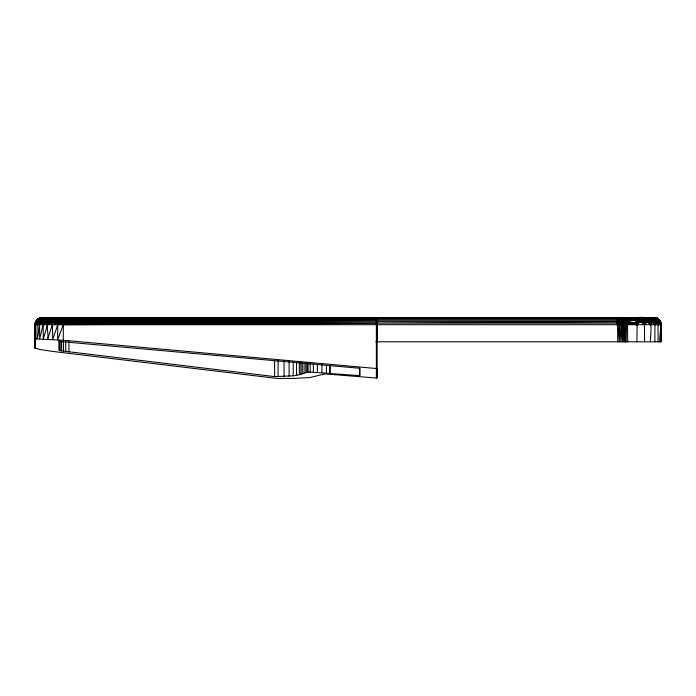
<?xml version="1.0" encoding="UTF-8"?>
<svg xmlns="http://www.w3.org/2000/svg" width="696" height="696" viewBox="0 0 696 696"><rect width="100%" height="100%" fill="white"/><g stroke="black" fill="none" stroke-linecap="round" stroke-linejoin="round"><path stroke-width="1.04" d="M59.029 340.866L59.029 350.14L61.57 350.888L274.642 376.606L293.216 375.831L299.332 374.744L307.066 372.273L310.216 372.108L359.754 375.649L359.762 368.288L59.029 341.405M376.858 377.928L376.867 368.567L63.31 340.248L35.348 338.926L34.8 339.161L34.8 347.983L39.811 349.488L52.043 351.332L276.982 378.424L293.416 378.424L309.781 377.554L324.962 373.9L376.371 378.032L376.858 377.928L376.867 317.715M377.058 341.806L376.901 317.576L376.945 324.701M626.008 341.806L626.008 324.701C626.33 320.369 621.719 318.82 618.422 317.576L619.753 323.118L616.656 324.701L616.665 317.576L616.003 317.646M636.883 341.806L637.205 321.256L636.414 319.821L634.717 318.464L629.984 317.576L619.249 317.576L623.39 319.072L625.347 321.63L625.556 341.806L626.008 324.701M644.574 341.806L644.444 323.118L642.399 318.829L641.399 317.933L637.649 317.576L635.631 318.603L622.241 317.724L626.191 320.238L627.531 323.118L627.705 341.806M650.438 341.806C650.569 327.451 654.91 315.471 637.649 317.576L640.755 319.621L644.592 324.701L648.542 320.612L648.324 320.021C642.269 316.054 651.613 318.35 653.396 320.238L654.901 324.701L654.893 341.806M658.085 341.806L658.094 324.701C658.207 320.891 654.762 317.707 651.047 317.576C655.345 317.332 661.243 319.751 661.2 324.701L661.2 341.806L375.779 341.806M660.121 341.806C658.233 335.072 665.724 318.881 654.075 317.576L41.925 317.576C38.115 317.533 34.757 320.891 34.8 324.701L34.8 347.983L34.8 324.701L36.357 320.256L376.867 319.734L37.488 319.125L36.044 321.604L37.14 323.118L36.975 338.795C40.09 332.601 36.514 321.248 44.213 317.75C48.929 316.941 52.087 322.187 57.124 321.604L63.31 320.256L376.867 320.847L35.505 321.604L35.348 338.926M660.93 341.806C659.712 334.95 665.68 318.603 654.075 317.576L657.494 318.464L659.634 320.238L661.026 323.118L659.503 320.108L657.041 318.22L656.006 318.22L658.59 320.238L660.121 324.701L656.807 320.038L653.039 317.576L657.494 318.464L660.504 321.63M643.469 317.576C647.376 317.733 649.246 321.517 650.447 324.701L650.925 322.422L649.594 320.038L648.385 318.916L643.469 317.576L648.524 318.02L651.065 319.447L654.771 323.118L655.823 322.657L652.613 318.916L647.889 317.576L652.248 318.02L658.094 324.701L655.623 319.942L654.275 318.611L651.047 317.576L654.188 318.472L656.572 320.238L658.094 324.701L653.857 317.933L657.868 320.699L658.607 322.657L658.094 324.701C653.692 320.195 646.21 310.86 654.901 324.701L653.396 320.238L650.882 318.472L647.889 317.576C652.03 317.063 654.588 321.047 654.901 324.701L652.474 322.422L650.995 319.742L647.889 317.576L650.899 318.611L652.909 321.665L650.447 324.701L650.308 323.118L647.028 321.63L644.444 323.118L641.547 319.821L637.649 317.576L642.164 317.724L650.447 324.701L650.473 322.309L647.732 318.655L643.469 317.576L648.942 320.238L650.995 319.742L654.901 324.701L656.502 321.665C655.91 319.055 653.466 318.055 651.047 317.576L656.528 319.072L659.764 322.422L658.042 319.255L653.814 317.576L657.494 318.464L656.232 317.933M35.131 345.573L35.131 330.043M658.886 322.422L657.772 319.629L656.319 318.472L653.039 317.576C657.05 317.437 661.148 320.447 660.93 324.701C660.165 320.812 657.346 317.402 653.039 317.576L656.476 318.611L657.955 323.118L658.886 322.422L657.964 320.595L660.121 324.701L658.59 320.238L656.006 318.22L658.694 320.108L660.93 324.701C661.191 320.734 657.633 317.602 653.814 317.576C657.433 317.95 660.982 320.83 660.93 324.701C660.695 320.934 657.772 317.489 653.814 317.576C657.668 317.62 661.026 320.865 661.2 324.701L34.8 324.701M34.983 323.118L376.867 322.118L63.31 321.604L52.4 324.701L47.702 339.082C49.085 332.601 44.37 322.726 50.547 317.75L63.31 317.576L63.31 340.248M620.641 317.724L618.944 317.576L621.78 318.22L622.146 320.238L624.721 323.118L623.816 341.806L623.007 323.118L624.129 320.238L623.39 319.072L619.109 317.576M637.005 317.576L40.342 317.75L39.428 318.281L44.083 317.576L47.859 321.604L51.017 323.118L52.4 324.701L52.739 339.404L57.742 324.701L63.31 323.118L376.867 323.388L63.31 324.701L57.646 339.77L57.742 324.701L57.002 323.118L57.559 319.125L58.551 317.576M43.152 324.701C43.082 312.8 56.924 320.639 63.31 318.281L376.867 318.133L63.31 317.75L57.864 318.281L53.34 317.75L52.104 319.125L51.017 323.118L47.467 324.701L43.282 338.874L43.152 324.701L38.41 320.256L37.984 319.125L38.837 318.281L376.867 318.82L63.31 319.125L57.307 320.256L48.99 317.75L46.502 320.256L45.649 323.118L43.152 324.701L39.655 338.769L39.602 324.701L41.16 323.118L43.117 319.125L46.588 317.576M616.665 317.724L617.952 317.576L625.965 323.918L636.892 324.701L637.144 322.178L635.378 320.238L632.864 318.22L629.984 317.576L639.476 318.603L640.555 318.22L646.045 319.334L649.551 322.814L648.942 320.238L645.149 317.872L642.164 317.724L647.028 321.63L646.045 319.334L644.322 317.933L648.324 320.021L650.308 323.118L648.942 320.238L650.308 323.118M639.476 318.603L640.268 321.63L644.592 324.701L645.088 322.553L644.583 319.334L641.399 317.933L647.028 321.63L645.705 319.246L642.164 317.724L645.009 319.072L647.028 321.63M653.709 321.926L652.187 319.629L653.709 321.926L653.396 320.238L650.83 318.22L647.889 317.576M627.531 323.118L636.892 324.701L637.449 322.048L635.378 320.238L622.033 319.072L618.709 317.576M650.995 319.742L650.882 318.472M624.234 317.576L625.782 317.724L623.642 317.646L625.782 317.724M35.348 324.701L37.14 323.118C37.88 318.411 43.126 316.889 46.815 317.75M637.144 322.178L642.269 321.909L643.626 319.916L644.835 320.456M658.825 319.847L660.339 322.265C654.431 315.784 655.736 316.515 660.234 322.422C651.752 312.269 660.33 320.447 660.93 324.701M660.173 322.657L658.694 320.108L656.319 318.22L658.738 320.038L659.973 323.118L658.042 319.255M658.79 319.942L659.347 320.786M36.984 320.256L37.488 319.125M653.396 320.238L654.762 319.742L657.737 322.422M376.945 318.22L616.656 318.22L616.665 317.576M640.268 321.63L636.414 318.02L638.676 319.429L640.268 321.63L636.892 324.701L637.031 322.492L635.378 320.238L376.945 320.238M616.656 319.072L616.882 317.724L618.779 318.22L617.326 319.072L376.945 319.072M625.965 323.918L624.895 341.806L624.869 324.701M660.739 324.701L660.704 322.152L659.434 320.038L657.041 318.22M636.892 324.701L638.415 321.909L638.093 319.49L629.984 317.576M616.656 323.118L619.414 320.238L621.693 323.118L622.476 341.806L623.503 324.701L624.721 323.118M650.447 324.701L652.474 322.422L651.065 319.447M658.694 320.108L660.121 324.701L658.912 321.665L656.511 318.759L654.858 317.933M616.656 324.701L617.709 323.118L617.326 319.072L616.656 318.22M623.007 323.118L621.772 324.701L620.945 341.806L619.753 323.118L617.63 321.63L376.936 321.63M621.067 320.238L622.033 319.072L621.406 318.22L618.605 317.576L619.91 318.22L621.067 320.238L621.693 323.118L623.555 321.63L623.564 320.238L622.033 319.072M409.744 317.715L410.161 317.576L408.16 317.724L409.257 317.576L408.691 317.646M656.807 320.038L655.571 319.629L657.102 321.926L656.572 320.238L658.094 324.701L656.989 321.274L654.188 318.472M483.363 317.724L623.338 317.576M54.366 317.75L51.165 317.715M36.975 324.701L39.759 323.118L36.871 320.256L40.342 317.75M615.525 317.646L615.081 317.646M625.347 321.63L638.676 319.429L643.087 320.238L644.444 323.118M652.613 318.916L653.831 320.038L654.771 323.118L653.683 320.108L651.143 318.133M623.103 317.724L623.459 317.576M408.543 317.576L410.161 317.576M363.747 317.646L364.208 317.646M53.34 317.75L54.027 317.576M648.385 318.916L650.003 319.908L651.795 322.657L650.473 322.309M58.969 317.75L280.523 317.576M407.543 317.576L408.43 317.576M630.75 317.576L631.637 317.576M39.428 318.281L41.142 317.924M279.801 317.715L280.505 317.576M405.864 317.646L406.307 317.646M654.353 322.265L653.683 320.108L650.282 317.889C657.859 320.952 642.443 314.209 655.623 319.942M363.643 317.646L363.512 317.646M623.564 317.576L623.764 317.646M48.99 317.75L49.982 317.576M40.907 317.75L41.925 317.576L39.307 318.281L39.455 319.125L43.274 323.118M408.16 317.724L409.065 317.576M407.447 317.646L407.917 317.576M49.059 317.75L50.286 317.75M613.968 317.646L614.464 317.576M617.7 317.646L618.196 317.576M620.754 317.646L621.25 317.576M628.601 317.646L629.097 317.576M635.387 317.646L635.883 317.576M430.92 317.646L431.45 317.576M46.71 317.576L45.336 317.75C48.546 320.812 52.609 322.405 57.002 323.118M431.294 317.646L431.851 317.576M630.524 317.576L629.576 317.646L630.254 317.576M617.343 317.576L616.665 317.637M621.867 317.646L622.442 317.576M629.132 317.646L629.706 317.576M635.918 317.646L636.492 317.576M431.903 317.646L432.494 317.576M42.587 317.75L44.083 317.576M432.138 317.646L432.738 317.576M615.769 317.646L616.386 317.576M616.195 317.646L616.821 317.576M622.555 317.646L623.172 317.576M629.471 317.646L630.089 317.576M636.257 317.646L636.875 317.576M432.442 317.646L433.069 317.576M432.52 317.646L433.156 317.576M625.043 319.072L632.864 318.22L617.108 318.22M47.676 317.707L50.269 317.576M55.445 317.715L59.76 317.576M616.656 321.63L376.936 323.118L636.736 323.118L635.378 320.238M34.809 341.806L35.409 341.806M475.507 317.576L480.919 317.576M418.165 317.733L415.112 317.576L416.382 317.724M428.684 317.759L426.613 317.576L428.345 317.759M628.706 317.75L626.765 317.576L628.062 317.724M633.969 317.576L635.848 317.75M410.762 317.576L412.337 317.724L411.118 317.576M458.107 317.576L459.978 317.759M639.041 317.576L640.816 317.75M408.961 317.576L409.596 317.646L408.656 317.576M408.926 317.576L409.596 317.646M395.389 317.646L395.615 317.576M341.049 317.576L341.727 317.646L340.779 317.576M395.328 317.576L395.641 317.646M402.175 317.576L402.81 317.646M388.603 317.576L389.238 317.646M334.298 317.576L334.933 317.646M334.132 317.576L334.75 317.646M301.168 317.646L300.541 317.576L301.246 317.646M402.923 317.646L401.47 317.576M388.733 317.576L389.473 317.646M341.336 317.576L341.954 317.646M334.428 317.576L335.046 317.646M300.95 317.576L301.559 317.646M333.61 317.576L334.21 317.646M301.203 317.576L301.794 317.646M402.688 317.576L403.254 317.646M389.586 317.576L390.16 317.646L389.725 317.576M389.108 317.576L389.682 317.646M342.075 317.576L342.65 317.646M334.811 317.576L335.385 317.646M332.775 317.576L333.323 317.646M301.846 317.576L302.395 317.646M302.247 317.576L302.769 317.646M408.03 317.576L408.526 317.646M403.297 317.576L403.793 317.646M400.626 317.576L401.122 317.646M390.778 317.576L391.274 317.646M343.267 317.576L343.763 317.646M335.42 317.576L335.916 317.646M636.414 318.02L643.565 322.178L644.592 324.701L642.765 321.256M627.035 321.63L636.736 323.118M653.814 317.576L656.633 318.124M340.553 317.576L339.665 317.576M637.649 317.576L640.555 318.22L643.443 320.021L645.088 322.553L643.287 318.907M653.614 317.576L656.18 318.342M655.18 318.22L655.954 318.464M656.502 318.055L659.312 319.942L660.756 322.422L659.434 320.038L661.026 323.118M657.998 319.49L659.721 321.265M617.735 323.918L619.797 324.701L619.336 341.806L617.709 323.118M646.88 318.133L648.681 318.846L649.594 320.038M642.164 317.724L646.045 319.334L646.784 318.829L646.558 318.098L647.732 318.655L650.925 322.422M650.368 317.872L650.873 318.098M650.003 319.908L648.524 318.02L652.135 319.942M655.545 317.724L656.572 318.22M637.205 321.256L638.415 321.909L635.631 318.603M650.76 319.708L646.097 317.872L650.273 319.638L652.474 322.422L650.76 319.708L648.524 318.02M617.326 319.072L619.414 320.238M654.597 319.142L656.284 322.422L654.588 319.708L652.248 318.02L654.718 319.447L656.502 321.665M654.588 319.708L652.735 318.611L654.101 319.908M652.248 318.02L654.762 319.742L656.284 322.422M653.996 318.22L656.737 320.108L657.955 323.118L656.737 320.108L653.857 317.933M658.59 320.238L653.64 317.724L656.528 319.072L658.912 321.665M655.502 318.02L656.328 318.603M659.312 319.942L656.972 318.22L659.173 319.847L660.635 322.265M644.592 324.701L643.087 320.238L640.042 317.872L643.626 319.916M47.467 324.701L42.238 320.256L40.786 317.75L42.465 317.576L43.117 319.125L47.572 323.118M660.556 322.196C659.121 319.36 651.352 313.626 659.999 321.291M648.072 320.943L644.322 317.933L649.246 321.421M657.424 318.524L660.121 321.291M658.764 319.377L659.512 320.151M636.414 319.821L638.415 321.909M655.571 319.629L657.502 322.178M659.973 323.118L657.772 319.629L660.121 324.701L659.503 322.057L658.059 319.829M652.604 319.829L654.249 322.178M651.03 319.142L652.909 321.665M656.754 319.69L658.607 322.657M654.214 319.638L655.823 322.657M653.692 321.274L654.901 324.701M650.273 319.638L651.795 322.657M641.547 319.821L642.269 321.909M659.121 321.274L659.312 321.926M643.087 320.238L643.565 322.178M660.704 322.152L661.2 324.701M35.505 321.604L35.627 323.118M619.892 317.724L619.91 318.22M376.762 377.98L376.745 317.576M617.735 324.701L617.735 341.806M376.371 317.576L376.371 378.032M359.754 368.097L359.754 375.649M330.226 364.695L330.226 373.274M329.573 364.652L329.573 373.213M326.441 365.513L326.441 372.96M321.909 363.956L321.909 372.63M317.332 364.817L317.332 372.351M313.357 363.599L313.357 372.177M310.216 363.556L310.216 372.108M308.058 362.52L308.058 372.151M307.066 362.607L307.066 372.273M305.822 362.834L305.822 372.586M304.082 363.486L304.082 373.091M302.238 362.903L302.238 373.752M300.863 362.494L300.863 374.257M299.332 361.746L299.332 374.744M296.557 362.512L296.557 375.361M293.216 361.755L293.216 375.831M289.11 361.285L289.11 376.188M284.055 360.371L284.055 376.432M278.069 360.467L278.069 376.588M274.642 360.485L274.642 376.606M68.913 341.144L68.913 351.924M65.694 340.988L65.694 351.515M63.423 341.901L63.423 351.193M61.57 341.162L61.57 350.888M60.213 341.049L60.213 350.619M59.377 340.953L59.377 350.375M363.938 317.576L363.321 317.646L363.938 317.576M659.634 320.238L658.442 319.072L659.634 320.238"/></g></svg>
